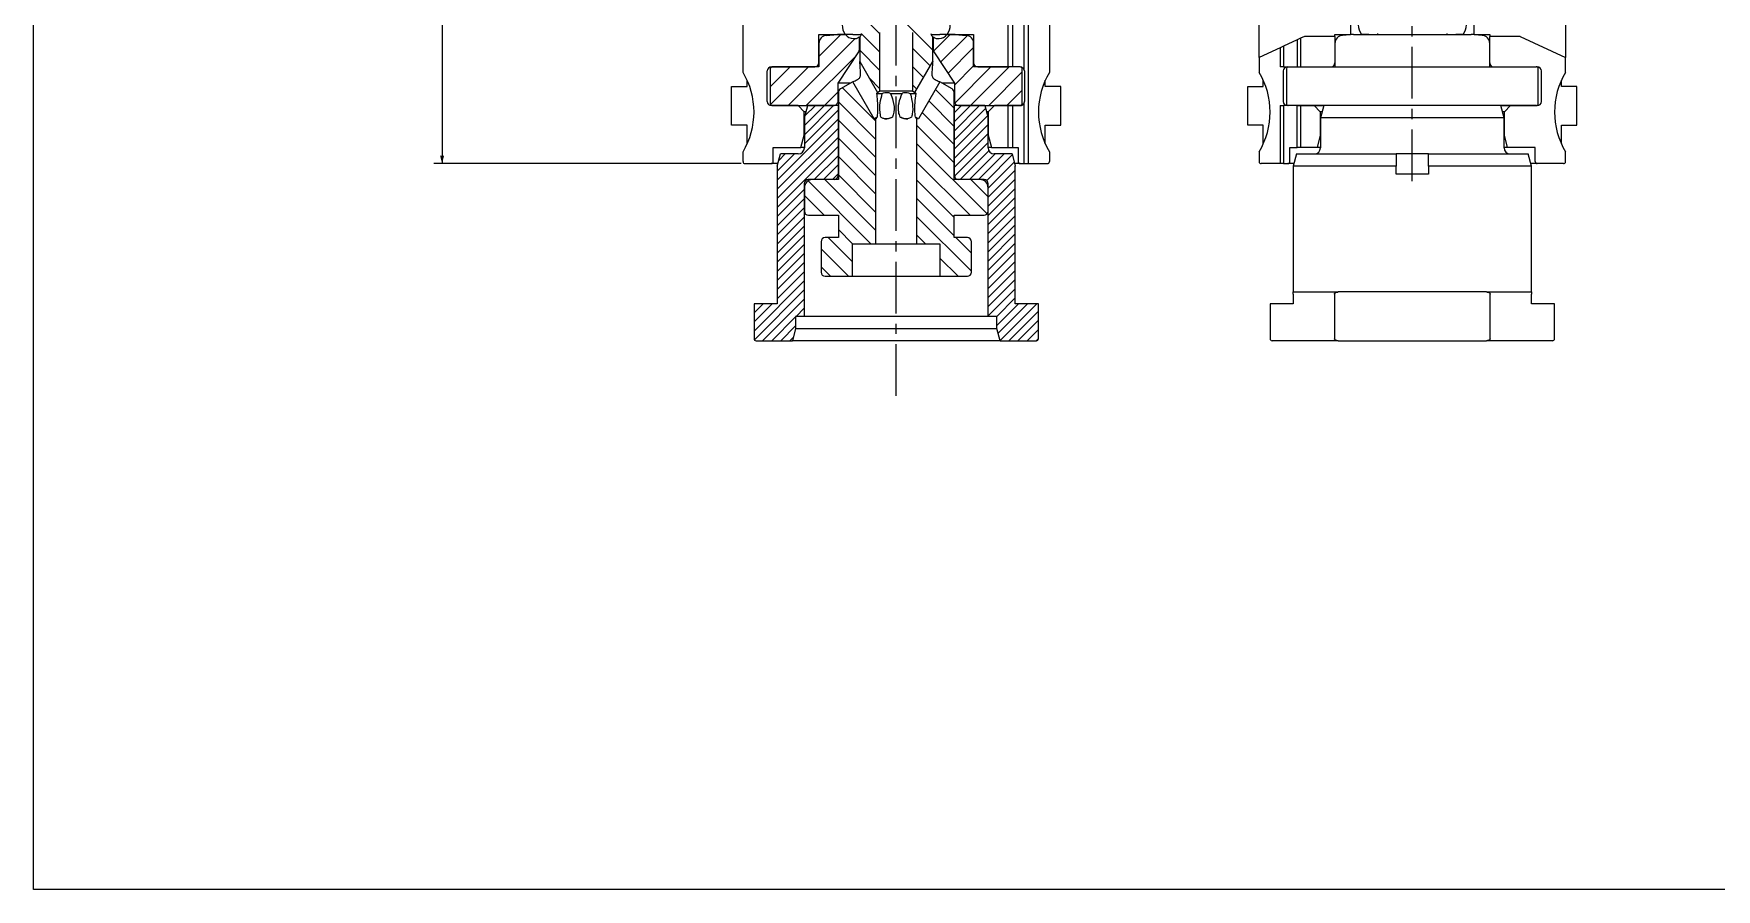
# Model space of a CAD drawing. Header units: millimetres. Extents: x 8 to 832, y 8 to 585.
# Drawn here: x 8 to 422.1, y 8 to 218.6 of the extents above; entities that cross this region are included whole.
import ezdxf

# ---------------------------------------------------------------- set-up
doc = ezdxf.new("R2010")
doc.units = ezdxf.units.MM
doc.linetypes.add('CENTERX2', pattern=[20.32, 12.7, -2.54, 2.54, -2.54])
for name, color, linetype in [('CENTERLINE', 4, 'CENTERX2'), ('DIMENSIONS', 2, 'Continuous'), ('HATCH', 3, 'Continuous')]:
    doc.layers.add(name, color=color, linetype=linetype)
doc.layers.add('OUTLINE', color=7, linetype='Continuous', lineweight=25)
doc.styles.add('SLDTEXTSTYLE0', font='TXT', dxfattribs={"width": 0.75})
doc.dimstyles.new('SLDDIMSTYLE0', dxfattribs={"dimtxt": 3.5, "dimasz": 2, "dimexe": 0, "dimexo": 0.0625, "dimgap": 0.875, "dimtad": 1, "dimrnd": 1e-09, "dimzin": 12, "dimdsep": 46, "dimtxsty": 'SLDTEXTSTYLE0', "dimsah": 1, "dimcen": 0.09, "dimadec": 0, "dimazin": 3, "dimtfac": 1, "dimtofl": 0, "dimtmove": 0, "dimatfit": 3, "dimfxl": 0, "dimfrac": 2, "dimtolj": 1, "dimtzin": 12, "dimarcsym": 0})

# ---------------------------------------------------------------- blocks, each defined once
blk = doc.blocks.new('SW_HATCH_0')
at = {"layer": 'HATCH', "color": 0}
for p, q in [((-38.77, 26.6), (-22.02, 9.85)), ((-39.29, 18.14), (-35, 13.85)), ((-41.14, 12.74), (-57.63, -3.75)), ((-44.63, 13.74), (-50.04, 8.33)), ((-39.55, 13.91), (-35, 9.36)), ((-17.69, 13.74), (-21.84, 9.59)), ((-13.49, 13.45), (-20.07, 6.87)), ((-40.81, 8.58), (-53.14, -3.75)), ((-39.98, 9.84), (-35, 4.87)), ((-27, 10.34), (-22.65, 5.99)), ((-11.96, 10.49), (-18.29, 4.16)), ((-57.11, 5.75), (-62, 0.86)), ((-61.62, 5.73), (-61.99, 5.37)), ((-52.62, 5.75), (-61.91, -3.54)), ((-27, 5.85), (-24.29, 3.14)), ((-11.96, 6), (-16.7, 1.26)), ((-7.72, 5.75), (-16.62, -3.15)), ((-3.23, 5.75), (-12.73, -3.75)), ((0, 4.49), (-8.24, -3.75)), ((-44.22, 0.61), (-36, -7.6)), ((-37.64, 3.02), (-35, 0.38)), ((-27, 1.36), (-25.93, 0.29)), ((-21.36, 0.21), (-16.75, -4.4)), ((0, 0), (-3.75, -3.75)), ((-48.65, -3.75), (-53.6, -8.7)), ((-46.41, -3.75), (-53.6, -10.94)), ((-50.9, -3.75), (-53.49, -6.34)), ((-45.3, -0.4), (-48.65, -3.75)), ((-45.25, -2.84), (-36, -12.09)), ((-23.01, -2.64), (-16.75, -8.89)), ((-14.98, -3.75), (-16.7, -5.47)), ((-12.73, -3.75), (-16.7, -7.72)), ((-10.49, -3.75), (-16.7, -9.96)), ((-45.3, -7.13), (-60.3, -22.13)), ((-45.3, -4.89), (-53.6, -13.19)), ((-45.25, -7.33), (-36, -16.58)), ((-24.65, -5.48), (-16.75, -13.38)), ((-9, -4.51), (-16.7, -12.21)), ((-8.53, -6.28), (-16.7, -14.45)), ((-45.3, -9.38), (-60.3, -24.38)), ((-45.3, -11.62), (-60.3, -26.62)), ((-45.25, -11.82), (-36, -21.07)), ((-26, -8.62), (-16.75, -17.87)), ((-8.4, -8.4), (-16.7, -16.7)), ((-8.4, -10.65), (-16.7, -18.95)), ((-45.3, -13.87), (-60.3, -28.87)), ((-56.06, -15.65), (-60.3, -19.89)), ((-58.31, -15.65), (-59.93, -17.27)), ((-45.3, -16.11), (-51.17, -21.98)), ((-45.25, -16.31), (-36, -25.56)), ((-26, -13.11), (-8.66, -30.45)), ((-8.4, -12.89), (-16.68, -21.17)), ((-8.19, -14.92), (-15.25, -21.98)), ((-6.67, -15.65), (-13, -21.98)), ((-4.43, -15.65), (-10.76, -21.98)), ((-2.44, -15.91), (-8.73, -22.2)), ((-45.3, -18.36), (-48.92, -21.98)), ((-45.3, -20.6), (-46.68, -21.98)), ((-26, -17.6), (-12.82, -30.78)), ((-1.96, -17.68), (-8.35, -24.07)), ((-1.7, -19.66), (-8.35, -26.31)), ((-53.65, -24.46), (-60.3, -31.11)), ((-52.71, -22.32), (-37.25, -37.78)), ((-48.56, -21.98), (-36, -34.54)), ((-45.25, -20.8), (-36, -30.05)), ((-26, -22.09), (-16.75, -31.34)), ((-12.64, -21.98), (-8.4, -26.22)), ((-1.7, -21.91), (-8.35, -28.56)), ((-1.7, -24.15), (-8.35, -30.8)), ((-53.65, -26.71), (-60.3, -33.36)), ((-53.65, -28.95), (-60.3, -35.6)), ((-53.6, -25.92), (-48.74, -30.78)), ((-26, -26.58), (-16.75, -35.83)), ((-1.7, -26.4), (-8.35, -33.05)), ((-1.7, -28.64), (-8.35, -35.29)), ((-53.65, -31.2), (-60.3, -37.85)), ((-26, -31.07), (-12.5, -44.57)), ((-1.7, -30.89), (-8.35, -37.54)), ((-53.65, -33.44), (-60.3, -40.09)), ((-53.65, -35.69), (-60.3, -42.34)), ((-47.73, -36.28), (-41.75, -42.26)), ((-45.25, -34.27), (-41.74, -37.78)), ((-26, -35.56), (-23.78, -37.78)), ((-16.3, -36.28), (-12.5, -40.08)), ((-1.7, -33.13), (-8.35, -39.78)), ((-1.7, -35.38), (-8.35, -42.03)), ((-53.65, -37.93), (-60.3, -44.58)), ((-53.65, -40.18), (-60.3, -46.83)), ((-49.5, -39), (-42.72, -45.78)), ((-20.25, -41.31), (-15.78, -45.78)), ((-1.7, -37.62), (-8.35, -44.27)), ((-1.7, -39.87), (-8.35, -46.52)), ((-53.65, -42.42), (-60.3, -49.07)), ((-53.65, -44.67), (-60.3, -51.32)), ((-49.5, -43.49), (-47.21, -45.78)), ((-1.7, -42.11), (-8.35, -48.76)), ((-1.7, -44.36), (-8.35, -51.01)), ((-53.65, -46.91), (-66, -59.26)), ((-53.65, -49.16), (-65.92, -61.43)), ((-1.7, -46.6), (-8.35, -53.25)), ((-1.7, -48.85), (-8.35, -55.5)), ((-63.78, -52.55), (-66, -54.77)), ((-61.53, -52.55), (-66, -57.02)), ((-53.65, -51.4), (-63.9, -61.65)), ((-53.65, -53.65), (-55.65, -55.65)), ((-1.7, -51.09), (-6.26, -55.65)), ((-0.92, -52.55), (-6.25, -57.89)), ((1.33, -52.55), (-5.94, -59.82)), ((3.57, -52.55), (-5.46, -61.59)), ((-55.75, -55.75), (-61.65, -61.65)), ((4, -54.37), (-3.28, -61.65)), ((4, -56.62), (-1.04, -61.65)), ((-55.75, -58), (-59.41, -61.65)), ((-56.33, -60.82), (-57.16, -61.65)), ((4, -58.86), (1.21, -61.65)), ((4, -61.11), (3.46, -61.65))]:
    blk.add_line(p, q, dxfattribs=at)
blk = doc.blocks.new('_D_1')
at = {"layer": 'DIMENSIONS'}
for p, q in [((128.89, 323.11), (106.51, 323.11)), ((108.51, 323.11), (108.51, 186.61)), ((182.07, 186.61), (106.51, 186.61))]:
    blk.add_line(p, q, dxfattribs=at)
for points in [[(108.51, 323.11), (108.01, 321.11), (109.01, 321.11)], [(108.51, 186.61), (109.01, 188.61), (108.01, 188.61)]]:
    blk.add_solid(points, dxfattribs=at)
at = {"layer": 'DIMENSIONS', "insert": (103.99, 249.05), "char_height": 3.5, "attachment_point": 1, "rotation": 90, "style": 'SLDTEXTSTYLE0'}
blk.add_mtext('136,5', dxfattribs=at)

msp = doc.modelspace()

# ---------------------------------------------------------------- linework, layer by layer
at = {"layer": 'CENTERLINE'}
for p, q in [((347.272, 182.304), (347.272, 530.165)), ((220.272, 129.442), (220.272, 485.135))]:
    msp.add_line(p, q, dxfattribs=at)
at = {"layer": 'OUTLINE'}
for p, q in [((8, 8), (8, 585)), ((247.772, 234.262), (247.772, 210.412)), ((248.844, 234.242), (248.844, 210.422)), ((251.701, 234.242), (251.701, 209.775)), ((252.772, 234.262), (252.772, 186.612)), ((182.572, 209.074), (182.572, 225.622)), ((257.972, 225.622), (257.972, 209.074)), ((332.05, 225.723), (332.05, 218.412)), ((362.495, 218.412), (362.495, 225.723)), ((309.574, 212.694), (309.574, 221.521)), ((384.971, 221.521), (384.971, 212.694)), ((201.222, 211.412), (201.222, 218.412)), ((201.222, 218.412), (207.735, 218.412)), ((201.232, 216.181), (201.232, 210.422)), ((203.058, 218.173), (205.786, 218.412)), ((207.786, 218.412), (205.786, 218.412)), ((209.58, 218.412), (207.786, 218.412)), ((209.58, 218.412), (209.596, 218.382)), ((209.58, 218.412), (211.693, 218.412)), ((209.596, 218.382), (211.684, 218.382)), ((209.735, 217.412), (210.258, 217.412)), ((210.972, 217.712), (211.222, 217.712)), ((211.222, 214.711), (211.222, 217.712)), ((211.222, 217.712), (211.297, 217.712)), ((211.297, 217.842), (211.297, 211.737)), ((216.272, 204.492), (216.272, 218.892)), ((224.272, 218.892), (224.272, 204.492)), ((228.852, 218.412), (230.965, 218.412)), ((228.86, 218.382), (230.949, 218.382)), ((229.247, 211.737), (229.247, 217.842)), ((229.247, 217.712), (229.322, 217.712)), ((229.322, 217.712), (229.322, 214.711)), ((229.322, 217.712), (229.572, 217.712)), ((230.286, 217.412), (230.81, 217.412)), ((230.949, 218.382), (230.965, 218.412)), ((232.759, 218.412), (230.965, 218.412)), ((234.759, 218.412), (232.759, 218.412)), ((232.809, 218.412), (239.322, 218.412)), ((234.759, 218.412), (237.487, 218.173)), ((239.312, 210.422), (239.312, 216.181)), ((239.322, 218.412), (239.322, 211.412)), ((315.576, 215.493), (314.772, 215.118)), ((318.968, 217.075), (315.576, 215.493)), ((315.576, 215.493), (315.576, 210.412)), ((319.772, 217.449), (318.968, 217.075)), ((318.968, 217.075), (318.968, 210.422)), ((320.764, 217.912), (319.772, 217.449)), ((319.772, 217.449), (319.772, 210.422)), ((328.222, 217.912), (320.764, 217.912)), ((328.222, 217.912), (328.222, 211.412)), ((328.225, 217.912), (328.222, 217.912)), ((328.225, 217.912), (328.225, 218.412)), ((328.225, 218.412), (332.05, 218.412)), ((328.232, 216.181), (328.232, 210.422)), ((332.786, 218.412), (330.058, 218.173)), ((332.786, 218.412), (332.05, 218.412)), ((332.786, 218.412), (335.129, 218.412)), ((335.129, 218.412), (334.882, 218.382)), ((334.882, 218.382), (339.124, 218.382)), ((336.58, 218.412), (335.129, 218.412)), ((336.58, 218.412), (338.693, 218.412)), ((339.124, 218.382), (339.372, 218.412)), ((339.372, 218.412), (355.173, 218.412)), ((355.173, 218.412), (355.42, 218.382)), ((355.42, 218.382), (359.663, 218.382)), ((355.852, 218.412), (357.965, 218.412)), ((359.415, 218.412), (357.965, 218.412)), ((359.663, 218.382), (359.415, 218.412)), ((359.415, 218.412), (361.759, 218.412)), ((364.487, 218.173), (361.759, 218.412)), ((362.495, 218.412), (361.759, 218.412)), ((362.495, 218.412), (366.32, 218.412)), ((366.312, 210.422), (366.312, 216.181)), ((366.32, 218.412), (366.32, 217.912)), ((366.322, 217.912), (366.32, 217.912)), ((366.322, 211.412), (366.322, 217.912)), ((373.781, 217.912), (366.322, 217.912)), ((373.781, 217.912), (384.972, 212.693)), ((205.972, 206.422), (211.058, 214.162)), ((211.297, 211.737), (215.684, 204.139)), ((224.861, 204.139), (229.247, 211.737)), ((229.487, 214.162), (234.572, 206.422)), ((314.772, 215.118), (309.572, 212.693)), ((309.572, 212.693), (309.572, 209.074)), ((314.772, 215.118), (314.772, 210.412)), ((384.972, 209.074), (384.972, 212.693)), ((183.59, 205.562), (183.59, 207.128)), ((188.522, 201.892), (188.522, 209.412)), ((189.272, 209.922), (189.272, 201.422)), ((189.522, 210.412), (200.222, 210.412)), ((201.232, 210.422), (189.772, 210.422)), ((250.772, 210.422), (239.312, 210.422)), ((240.322, 210.412), (247.772, 210.412)), ((251.272, 201.422), (251.272, 209.922)), ((251.825, 209.412), (251.825, 201.892)), ((256.955, 205.562), (256.955, 207.128)), ((310.59, 205.562), (310.59, 207.128)), ((315.576, 210.412), (314.772, 210.412)), ((315.522, 209.412), (315.522, 201.892)), ((315.576, 210.412), (316.82, 210.412)), ((316.272, 209.922), (316.272, 201.422)), ((316.92, 210.422), (377.772, 210.422)), ((378.022, 210.412), (377.872, 210.412)), ((378.272, 201.422), (378.272, 209.922)), ((379.022, 201.892), (379.022, 209.412)), ((383.955, 205.562), (383.955, 207.128)), ((179.772, 205.562), (183.59, 205.562)), ((179.772, 196.112), (179.772, 205.562)), ((209.019, 206.422), (205.972, 206.422)), ((205.972, 201.922), (205.972, 206.422)), ((206.022, 204.114), (206.022, 182.692)), ((209.565, 206.737), (206.522, 204.98)), ((214.821, 197.634), (209.565, 206.737)), ((215.407, 203.892), (216.843, 203.892)), ((215.684, 204.139), (216.272, 204.492)), ((216.272, 204.492), (224.272, 204.492)), ((218.836, 203.892), (221.709, 203.892)), ((223.702, 203.892), (225.138, 203.892)), ((224.272, 204.492), (224.861, 204.139)), ((230.979, 206.737), (225.724, 197.634)), ((234.022, 204.98), (230.979, 206.737)), ((234.572, 206.422), (231.526, 206.422)), ((234.522, 182.692), (234.522, 204.114)), ((234.572, 206.422), (234.572, 201.922)), ((260.772, 205.562), (256.955, 205.562)), ((260.772, 196.112), (260.772, 205.562)), ((306.772, 196.112), (306.772, 205.562)), ((306.772, 205.562), (310.59, 205.562)), ((387.772, 205.562), (383.955, 205.562)), ((387.772, 196.112), (387.772, 205.562)), ((196.122, 200.892), (189.522, 200.892)), ((189.772, 200.922), (204.972, 200.922)), ((197.622, 199.392), (196.122, 200.892)), ((196.122, 200.892), (198.468, 200.892)), ((197.622, 193.612), (197.622, 199.392)), ((198.066, 199.392), (197.622, 199.392)), ((197.672, 197.922), (198.476, 200.922)), ((205.972, 200.922), (198.476, 200.922)), ((205.972, 200.922), (205.972, 183.692)), ((206.022, 200.922), (205.972, 200.922)), ((234.572, 200.922), (234.522, 200.922)), ((234.572, 183.692), (234.572, 200.922)), ((242.069, 200.922), (234.572, 200.922)), ((235.572, 200.922), (250.772, 200.922)), ((242.069, 200.922), (242.872, 197.922)), ((242.077, 200.892), (244.422, 200.892)), ((242.922, 199.392), (242.478, 199.392)), ((244.422, 200.892), (242.922, 199.392)), ((242.922, 199.392), (242.922, 193.612)), ((247.772, 200.892), (244.422, 200.892)), ((247.772, 200.892), (247.772, 190.612)), ((248.844, 200.892), (247.772, 200.892)), ((248.844, 200.892), (248.844, 190.612)), ((250.761, 200.892), (248.844, 200.892)), ((251.701, 201.528), (251.701, 186.612)), ((314.772, 200.892), (314.772, 186.612)), ((314.772, 200.892), (315.576, 200.892)), ((315.576, 200.892), (315.576, 186.612)), ((318.968, 200.892), (315.576, 200.892)), ((377.772, 200.922), (316.772, 200.922)), ((318.968, 190.612), (318.968, 200.892)), ((318.968, 200.892), (319.772, 200.892)), ((319.772, 200.892), (319.772, 190.612)), ((319.772, 200.892), (323.122, 200.892)), ((323.122, 200.892), (324.622, 199.392)), ((323.122, 200.892), (325.468, 200.892)), ((325.066, 199.392), (324.622, 199.392)), ((324.622, 199.392), (324.622, 193.612)), ((325.476, 200.922), (324.672, 197.922)), ((369.872, 197.922), (369.069, 200.922)), ((369.077, 200.892), (371.422, 200.892)), ((369.922, 199.392), (369.478, 199.392)), ((369.922, 199.392), (371.422, 200.892)), ((369.922, 193.612), (369.922, 199.392)), ((371.422, 200.892), (378.022, 200.892)), ((183.59, 196.112), (179.772, 196.112)), ((183.59, 191.495), (183.59, 196.112)), ((197.672, 197.922), (197.672, 190.522)), ((215.272, 197.626), (214.821, 197.634)), ((215.272, 166.892), (215.272, 197.626)), ((225.724, 197.634), (225.272, 197.626)), ((225.272, 197.626), (225.272, 166.892)), ((242.872, 190.522), (242.872, 197.922)), ((256.955, 191.495), (256.955, 196.112)), ((256.955, 196.112), (260.772, 196.112)), ((310.59, 196.112), (306.772, 196.112)), ((310.59, 191.495), (310.59, 196.112)), ((324.672, 197.922), (324.672, 190.522)), ((369.872, 197.922), (324.672, 197.922)), ((369.872, 190.522), (369.872, 197.922)), ((383.955, 191.495), (383.955, 196.112)), ((383.955, 196.112), (387.772, 196.112)), ((190.022, 190.612), (196.818, 190.612)), ((190.022, 187.112), (190.022, 190.612)), ((196.818, 190.612), (197.622, 193.612)), ((197.672, 190.612), (196.818, 190.612)), ((197.622, 193.612), (197.672, 193.612)), ((242.872, 193.612), (242.922, 193.612)), ((243.726, 190.612), (242.872, 190.612)), ((242.922, 193.612), (243.726, 190.612)), ((243.726, 190.612), (247.772, 190.612)), ((247.772, 190.612), (248.844, 190.612)), ((248.844, 190.612), (250.257, 190.612)), ((250.257, 190.612), (250.257, 187.112)), ((317.171, 187.112), (317.171, 190.612)), ((317.171, 190.612), (318.968, 190.612)), ((319.772, 190.612), (318.968, 190.612)), ((323.818, 190.612), (319.772, 190.612)), ((324.622, 193.612), (323.818, 190.612)), ((324.672, 190.612), (323.818, 190.612)), ((324.622, 193.612), (324.672, 193.612)), ((369.872, 193.612), (369.922, 193.612)), ((370.726, 190.612), (369.872, 190.612)), ((370.726, 190.612), (369.922, 193.612)), ((377.522, 190.612), (370.726, 190.612)), ((377.522, 187.112), (377.522, 190.612)), ((182.572, 187.112), (182.572, 189.549)), ((183.072, 186.612), (189.522, 186.612)), ((191.13, 186.612), (189.522, 186.612)), ((190.972, 186.022), (191.776, 189.022)), ((196.172, 189.022), (191.776, 189.022)), ((248.769, 189.022), (244.372, 189.022)), ((248.769, 189.022), (249.572, 186.022)), ((250.761, 186.612), (249.414, 186.612)), ((250.761, 186.612), (251.701, 186.612)), ((251.701, 186.612), (252.772, 186.612)), ((252.772, 186.612), (257.472, 186.612)), ((257.972, 189.549), (257.972, 187.112)), ((309.572, 189.549), (309.572, 187.112)), ((314.772, 186.612), (310.072, 186.612)), ((315.576, 186.612), (314.772, 186.612)), ((315.576, 186.612), (316.669, 186.612)), ((318.13, 186.612), (316.669, 186.612)), ((318.776, 189.022), (317.972, 186.022)), ((318.776, 189.022), (343.282, 189.022)), ((343.282, 189.022), (343.272, 187.965)), ((343.272, 187.965), (343.272, 186.022)), ((351.262, 189.022), (343.282, 189.022)), ((351.272, 187.965), (351.262, 189.022)), ((351.262, 189.022), (375.769, 189.022)), ((351.272, 186.022), (351.272, 187.965)), ((376.572, 186.022), (375.769, 189.022)), ((378.022, 186.612), (376.414, 186.612)), ((384.472, 186.612), (378.022, 186.612)), ((384.972, 187.112), (384.972, 189.549)), ((190.972, 186.022), (190.972, 155.022)), ((204.972, 182.692), (198.622, 182.692)), ((206.022, 182.692), (199.672, 182.692)), ((240.872, 182.692), (234.522, 182.692)), ((241.922, 182.692), (235.572, 182.692)), ((249.572, 155.022), (249.572, 186.022)), ((317.972, 186.022), (317.972, 155.022)), ((343.272, 186.022), (317.972, 186.022)), ((343.272, 184.022), (343.272, 186.022)), ((351.272, 184.022), (343.272, 184.022)), ((351.272, 186.022), (351.272, 184.022)), ((376.572, 186.022), (351.272, 186.022)), ((376.572, 155.022), (376.572, 186.022)), ((197.622, 181.692), (197.622, 149.022)), ((197.672, 180.692), (197.672, 174.892)), ((242.872, 174.892), (242.872, 180.692)), ((242.922, 149.022), (242.922, 181.692)), ((198.672, 173.892), (206.022, 173.892)), ((206.022, 173.892), (206.022, 168.392)), ((234.522, 168.392), (234.522, 173.892)), ((234.522, 173.892), (241.872, 173.892)), ((201.772, 167.392), (201.772, 159.892)), ((206.022, 168.392), (202.772, 168.392)), ((209.522, 158.892), (209.522, 166.892)), ((209.522, 166.892), (215.272, 166.892)), ((215.272, 166.892), (225.272, 166.892)), ((225.272, 166.892), (231.022, 166.892)), ((231.022, 166.892), (231.022, 158.892)), ((237.772, 168.392), (234.522, 168.392)), ((238.772, 159.892), (238.772, 167.392)), ((202.772, 158.892), (209.522, 158.892)), ((209.522, 158.892), (231.022, 158.892)), ((231.022, 158.892), (237.772, 158.892)), ((190.972, 155.022), (190.972, 152.122)), ((249.572, 152.122), (249.572, 155.022)), ((317.972, 155.022), (329.058, 155.022)), ((317.972, 154.522), (317.972, 152.122)), ((328.128, 154.522), (328.128, 143.522)), ((347.272, 155.022), (329.058, 155.022)), ((365.487, 155.022), (347.272, 155.022)), ((365.487, 155.022), (376.572, 155.022)), ((366.417, 143.522), (366.417, 154.522)), ((376.572, 152.122), (376.572, 154.522)), ((185.272, 152.122), (185.272, 143.522)), ((190.972, 152.122), (185.272, 152.122)), ((255.272, 152.122), (249.572, 152.122)), ((255.272, 143.522), (255.272, 152.122)), ((312.272, 152.122), (312.272, 143.522)), ((317.972, 152.122), (312.272, 152.122)), ((382.272, 152.122), (376.572, 152.122)), ((382.272, 143.522), (382.272, 152.122)), ((195.522, 146.022), (194.719, 143.022)), ((195.522, 149.022), (195.522, 146.022)), ((197.622, 149.022), (195.522, 149.022)), ((195.522, 146.022), (245.022, 146.022)), ((242.922, 149.022), (197.622, 149.022)), ((245.022, 149.022), (242.922, 149.022)), ((245.022, 146.022), (245.022, 149.022)), ((245.826, 143.022), (245.022, 146.022)), ((185.772, 143.022), (194.719, 143.022)), ((245.826, 143.022), (194.719, 143.022)), ((245.826, 143.022), (254.772, 143.022)), ((329.058, 143.022), (312.772, 143.022)), ((329.058, 143.022), (365.487, 143.022)), ((381.772, 143.022), (365.487, 143.022)), ((832, 8), (8, 8))]:
    msp.add_line(p, q, dxfattribs=at)
at = {"layer": 'OUTLINE', "flags": 128}
for points in [[(338.722, 218.6), (338.709, 218.488), (338.684, 218.382)], [(355.86, 218.382), (355.835, 218.488), (355.822, 218.6)], [(215.544, 198.052), (215.384, 197.96), (215.241, 197.877), (215.117, 197.805), (215.012, 197.745), (214.929, 197.697), (214.869, 197.662), (214.833, 197.641), (214.821, 197.634)], [(225.724, 197.634), (225.712, 197.641), (225.675, 197.662), (225.615, 197.697), (225.533, 197.745), (225.428, 197.805), (225.303, 197.877), (225.16, 197.96), (225.001, 198.052)]]:
    msp.add_lwpolyline(points, dxfattribs=at)
at = {"layer": 'OUTLINE'}
for centre, radius, start, end in [((210.972, 220.762), 4, 180, 215.9798), ((229.572, 220.762), 4, 324.0202, 0), ((337.972, 220.762), 4, 180, 215.9798), ((356.572, 220.762), 4, 324.0202, 0), ((203.232, 216.181), 2, 95, 180), ((209.735, 219.812), 2.4, 215.68533, 270), ((210.258, 218.412), 1, 270, 315.573), ((210.724, 218.661), 1, 304.96912, 356.5), ((229.82, 218.661), 1, 183.5, 235.03088), ((230.286, 218.412), 1, 224.427, 270), ((230.81, 219.812), 2.4, 270, 324.31467), ((237.312, 216.181), 2, 0, 85), ((330.232, 216.181), 2, 95, 180), ((364.312, 216.181), 2, 0, 85), ((200.222, 211.412), 1, 270, 0), ((210.222, 214.711), 1, 326.69223, 0), ((230.322, 214.711), 1, 180, 213.30777), ((240.322, 211.412), 1, 180, 270), ((327.222, 211.412), 1, 278.10961, 0), ((367.322, 211.412), 1, 180, 261.89039), ((166.272, 199.312), 19, 329.08102, 30.91898), ((189.522, 209.412), 1, 90, 180), ((189.772, 209.922), 0.5, 90, 180), ((250.772, 209.922), 0.5, 0, 90), ((274.272, 199.312), 19, 149.08102, 210.91898), ((293.272, 199.312), 19, 329.08102, 30.91898), ((316.522, 209.412), 1, 90, 180), ((316.772, 209.922), 0.5, 101.47834, 180), ((377.772, 209.922), 0.5, 0, 90), ((378.022, 209.412), 1, 0, 90), ((401.272, 199.312), 19, 149.08102, 210.91898), ((207.022, 204.114), 1, 120, 180), ((233.522, 204.114), 1, 0, 60), ((189.522, 201.892), 1, 180, 270), ((189.772, 201.422), 0.5, 180, 270), ((204.972, 201.922), 1, 270, 0), ((235.572, 201.922), 1, 180, 270), ((250.772, 201.422), 0.5, 270, 0), ((316.522, 201.892), 1, 180, 270), ((316.772, 201.422), 0.5, 180, 270), ((377.772, 201.422), 0.5, 270, 0), ((378.022, 201.892), 1, 270, 0), ((217.51, 201.76), 4.125, 269.17144, 295.9664), ((223.046, 201.813), 4.177, 244.20388, 270.65828), ((196.172, 190.522), 1.5, 270, 0), ((244.372, 190.522), 1.5, 180, 270), ((323.172, 190.522), 1.5, 270, 0), ((371.372, 190.522), 1.5, 180, 270), ((183.072, 187.112), 0.5, 180, 270), ((189.522, 187.112), 0.5, 270, 0), ((257.472, 187.112), 0.5, 270, 360), ((310.072, 187.112), 0.5, 180, 270), ((378.022, 187.112), 0.5, 180, 270), ((384.472, 187.112), 0.5, 270, 0), ((198.622, 181.692), 1, 90, 180), ((199.672, 180.692), 2, 90, 180), ((204.972, 183.692), 1, 270, 0), ((235.572, 183.692), 1, 180, 270), ((240.872, 180.692), 2, 0, 90), ((241.922, 181.692), 1, 0, 90), ((198.672, 174.892), 1, 180, 270), ((241.872, 174.892), 1, 270, 0), ((202.772, 167.392), 1, 90, 180), ((237.772, 167.392), 1, 0, 90), ((202.772, 159.892), 1, 180, 270), ((237.772, 159.892), 1, 270, 0), ((185.772, 143.522), 0.5, 180, 270), ((254.772, 143.522), 0.5, 270, 0), ((312.772, 143.522), 0.5, 180, 270), ((381.772, 143.522), 0.5, 270, 0)]:
    msp.add_arc(centre, radius, start, end, dxfattribs=at)
for points, knots in [([(211.502, 208.603), (211.471, 209.266), (211.427, 210.235), (211.345, 211.203), (211.312, 211.583), (211.299, 211.722), (211.298, 211.734), (211.297, 211.737)], [0, 0, 0, 0, 0.51729182, 0.75690682, 0.85623535, 0.95652559, 1, 1, 1, 1]), ([(229.247, 211.737), (229.247, 211.735), (229.247, 211.73), (229.238, 211.641), (229.211, 211.342), (229.145, 210.557), (229.079, 209.576), (229.051, 208.821), (229.043, 208.603)], [0, 0, 0, 0, 0.0299256, 0.1028989, 0.2134935, 0.4102034, 0.8299787, 1, 1, 1, 1]), ([(209.565, 206.737), (209.569, 206.739), (209.581, 206.745), (209.74, 206.817), (210.11, 206.993), (210.48, 207.176), (210.697, 207.288), (210.729, 207.304)], [0, 0, 0, 0, 0.11723, 0.3948103, 0.6728713, 0.9520068, 1, 1, 1, 1]), ([(210.729, 207.304), (210.842, 207.373), (211.068, 207.51), (211.328, 207.835), (211.485, 208.21), (211.496, 208.472), (211.502, 208.603)], [0, 0, 0, 0, 0.2542981, 0.5096181, 0.7543756, 1, 1, 1, 1]), ([(229.043, 208.603), (229.051, 208.449), (229.068, 208.141), (229.28, 207.73), (229.556, 207.454), (229.743, 207.346), (229.816, 207.304)], [0, 0, 0, 0, 0.2874409, 0.5763256, 0.8366171, 1, 1, 1, 1]), ([(229.816, 207.304), (229.997, 207.212), (230.359, 207.028), (230.754, 206.842), (230.954, 206.749), (230.972, 206.74), (230.979, 206.737)], [0, 0, 0, 0, 0.279196, 0.5585779, 0.837937, 1, 1, 1, 1]), ([(251.701, 209.775), (251.666, 209.847), (251.584, 210.02), (251.362, 210.232), (251.135, 210.362), (250.996, 210.378), (250.968, 210.381)], [0, 0, 0, 0, 0.238684, 0.5760305, 0.9158128, 1, 1, 1, 1]), ([(251.825, 209.412), (251.824, 209.43), (251.823, 209.473), (251.811, 209.546), (251.772, 209.671), (251.731, 209.731), (251.701, 209.775)], [0, 0, 0, 0, 0.0881267, 0.2018688, 0.4050401, 1, 1, 1, 1]), ([(215.684, 204.139), (215.684, 204.139), (215.68, 204.135), (215.616, 204.072), (215.467, 203.944), (215.407, 203.892)], [0, 0, 0, 0, 0.09134608, 0.62673289, 1, 1, 1, 1]), ([(215.407, 203.892), (215.475, 203.315), (215.649, 201.859), (215.751, 199.768), (215.593, 198.455), (215.544, 198.052)], [0, 0, 0, 0, 0.3120816, 0.7888938, 1, 1, 1, 1]), ([(216.5, 198.052), (216.415, 198.461), (216.177, 199.602), (216.252, 201.672), (216.643, 203.139), (216.843, 203.892)], [0, 0, 0, 0, 0.2143563, 0.5971956, 1, 1, 1, 1]), ([(216.843, 203.892), (217.054, 203.966), (217.475, 204.114), (218.085, 204.162), (218.553, 204.072), (218.754, 203.944), (218.836, 203.892)], [0, 0, 0, 0, 0.2724111, 0.5452447, 0.8131911, 1, 1, 1, 1]), ([(218.836, 203.892), (219.07, 203.315), (219.661, 201.859), (219.88, 199.768), (219.448, 198.455), (219.316, 198.052)], [0, 0, 0, 0, 0.3120819, 0.7888938, 1, 1, 1, 1]), ([(221.229, 198.052), (221.094, 198.461), (220.719, 199.602), (220.858, 201.672), (221.42, 203.139), (221.709, 203.892)], [0, 0, 0, 0, 0.214357, 0.5971959, 1, 1, 1, 1]), ([(221.709, 203.892), (221.835, 203.966), (222.087, 204.114), (222.651, 204.162), (223.21, 204.072), (223.558, 203.944), (223.702, 203.892)], [0, 0, 0, 0, 0.2724053, 0.5452395, 0.8131896, 1, 1, 1, 1]), ([(223.702, 203.892), (223.867, 203.315), (224.285, 201.859), (224.402, 199.768), (224.128, 198.455), (224.044, 198.052)], [0, 0, 0, 0, 0.3120816, 0.7888939, 1, 1, 1, 1]), ([(225.001, 198.052), (224.951, 198.461), (224.814, 199.602), (224.879, 201.672), (225.05, 203.139), (225.138, 203.892)], [0, 0, 0, 0, 0.2143567, 0.59719571, 1, 1, 1, 1]), ([(225.138, 203.892), (225.051, 203.968), (224.892, 204.107), (224.87, 204.129), (224.861, 204.139)], [0, 0, 0, 0, 0.5447188, 1, 1, 1, 1]), ([(250.761, 200.892), (250.82, 200.895), (250.992, 200.904), (251.267, 201.005), (251.536, 201.221), (251.658, 201.42), (251.7, 201.527), (251.701, 201.528)], [0, 0, 0, 0, 0.1460119, 0.4304804, 0.7140598, 0.9956204, 1, 1, 1, 1]), ([(251.701, 201.528), (251.724, 201.563), (251.757, 201.611), (251.796, 201.705), (251.814, 201.774), (251.824, 201.841), (251.824, 201.876), (251.825, 201.892)], [0, 0, 0, 0, 0.4616751, 0.6460866, 0.8317905, 0.9276701, 1, 1, 1, 1]), ([(215.544, 198.052), (215.478, 197.95), (215.331, 197.719), (215.273, 197.628), (215.272, 197.627), (215.272, 197.626)], [0, 0, 0, 0, 0.4323531, 0.9750563, 1, 1, 1, 1]), ([(219.316, 198.052), (219.262, 198.025), (218.916, 197.851), (218.243, 197.62), (217.379, 197.61), (216.821, 197.823), (216.569, 198.003), (216.5, 198.052)], [0, 0, 0, 0, 0.0534087, 0.3440484, 0.6363654, 0.9006614, 1, 1, 1, 1]), ([(224.044, 198.052), (223.817, 197.911), (223.392, 197.649), (222.555, 197.595), (221.824, 197.768), (221.391, 197.974), (221.229, 198.052)], [0, 0, 0, 0, 0.3079344, 0.5739763, 0.8398047, 1, 1, 1, 1]), ([(225.272, 197.626), (225.258, 197.65), (225.229, 197.695), (225.075, 197.936), (225.001, 198.052)], [0, 0, 0, 0, 0.51904063, 1, 1, 1, 1]), ([(250.257, 187.112), (250.259, 187.079), (250.264, 186.991), (250.31, 186.875), (250.397, 186.757), (250.515, 186.665), (250.65, 186.617), (250.734, 186.613), (250.761, 186.612)], [0, 0, 0, 0, 0.1236155, 0.3353777, 0.4654061, 0.6810166, 0.8966117, 1, 1, 1, 1]), ([(316.669, 186.612), (316.718, 186.616), (316.825, 186.625), (316.972, 186.702), (317.078, 186.81), (317.148, 186.94), (317.17, 187.039), (317.171, 187.103), (317.171, 187.112)], [0, 0, 0, 0, 0.188389, 0.404501, 0.6200781, 0.7553631, 0.9685407, 1, 1, 1, 1]), ([(317.972, 154.522), (317.972, 154.524), (317.972, 154.533), (317.972, 154.577), (317.972, 154.66), (317.972, 154.779), (317.972, 154.913), (317.972, 155.005), (317.972, 155.016), (317.972, 155.022)], [0, 0, 0, 0, 0.0072026, 0.0239558, 0.1136107, 0.2279046, 0.4072556, 0.7237648, 1, 1, 1, 1]), ([(328.128, 154.522), (328.129, 154.538), (328.131, 154.586), (328.165, 154.675), (328.259, 154.793), (328.471, 154.928), (328.754, 155.008), (328.97, 155.018), (329.058, 155.022)], [0, 0, 0, 0, 0.0436199, 0.1245697, 0.2435261, 0.4337077, 0.7706071, 1, 1, 1, 1]), ([(365.487, 155.022), (365.56, 155.019), (365.756, 155.012), (366.021, 154.946), (366.239, 154.829), (366.356, 154.713), (366.41, 154.609), (366.415, 154.545), (366.417, 154.522)], [0, 0, 0, 0, 0.1926487, 0.5122143, 0.7030714, 0.8337653, 0.9386368, 1, 1, 1, 1]), ([(376.572, 155.022), (376.572, 155.017), (376.572, 155.008), (376.572, 154.931), (376.572, 154.817), (376.572, 154.699), (376.572, 154.601), (376.572, 154.54), (376.572, 154.522)], [0, 0, 0, 0, 0.2508072, 0.5303345, 0.7261684, 0.8415087, 0.9508862, 1, 1, 1, 1]), ([(329.058, 143.022), (328.93, 143.029), (328.715, 143.042), (328.426, 143.141), (328.243, 143.261), (328.149, 143.398), (328.129, 143.476), (328.128, 143.518), (328.128, 143.522)], [0, 0, 0, 0, 0.3334877, 0.5625018, 0.7938442, 0.8912411, 0.9894373, 1, 1, 1, 1]), ([(366.417, 143.522), (366.416, 143.506), (366.414, 143.459), (366.393, 143.403), (366.34, 143.311), (366.213, 143.191), (365.918, 143.057), (365.654, 143.022), (365.488, 143.022), (365.487, 143.022)], [0, 0, 0, 0, 0.0409341, 0.1220317, 0.1540321, 0.3177546, 0.5660721, 0.9954336, 1, 1, 1, 1])]:
    msp.add_open_spline(points, degree=3, knots=knots, dxfattribs=at)

# ---------------------------------------------------------------- block references
at = {"layer": 'HATCH'}
msp.add_blockref('SW_HATCH_0', (251.272, 204.673), dxfattribs=at)

# ---------------------------------------------------------------- dimensions: what is measured, and where the dimension line sits
at = {"layer": 'DIMENSIONS'}
dim = msp.add_linear_dim(base=(108.506, 186.612), p1=(129.887, 323.112), p2=(183.072, 186.612), angle=90, dimstyle='SLDDIMSTYLE0', dxfattribs=at)
dim.commit()
dim.dimension.update_dxf_attribs({"geometry": '_D_1', "text_midpoint": (108.506, 254.862), "dimtype": 160})

doc.saveas('drawing.dxf')
